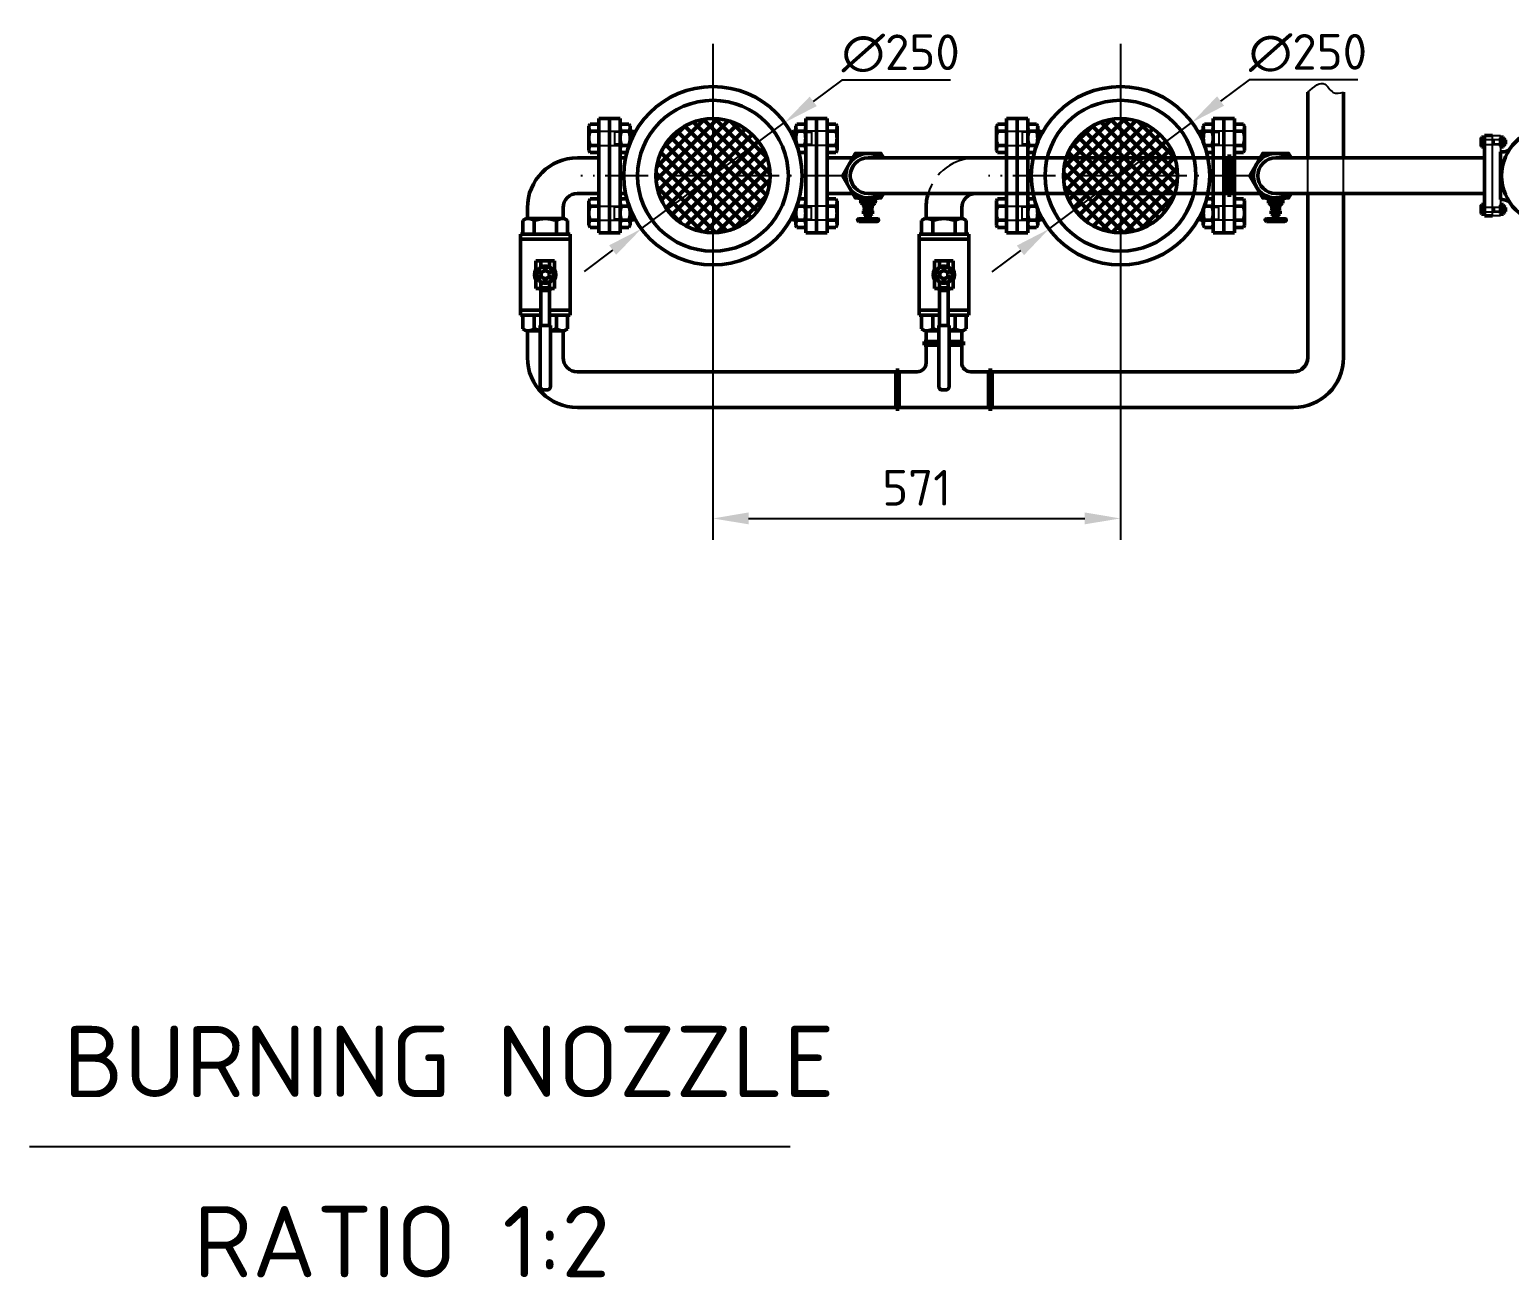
# Paper-space layout 'Layout1' of a CAD drawing. Header units: millimetres. Extents: x 198 to 1020, y 107 to 694.
# Drawn here: x 539.3 to 643, y 244.6 to 332.1 of the extents above; entities that cross this region are included whole.
import ezdxf

# ---------------------------------------------------------------- set-up
doc = ezdxf.new("R2010")
doc.units = ezdxf.units.MM
doc.header["$LTSCALE"] = 0.25
doc.linetypes.add('ACAD_ISO02W100', pattern=[15, 12, -3])
doc.linetypes.add('ACAD_ISO10W100', pattern=[18, 12, -3, 0, -3])
for name, color, linetype, lineweight in [('Center', 200, 'ACAD_ISO10W100', 25), ('Chu cai', 90, 'Continuous', 25), ('Khung dam', 30, 'Continuous', 70), ('KICH THUOC', 1, 'Continuous', 25), ('manh', 130, 'Continuous', 25), ('NET 05', 130, 'Continuous', 50), ('NET DUT', 1, 'ACAD_ISO02W100', 25), ('NET MANH', 5, 'Continuous', 25), ('net đậm', 7, 'Continuous', 50)]:
    doc.layers.add(name, color=color, linetype=linetype, lineweight=lineweight)
doc.styles.add('ISO', font='isocpeur.ttf', dxfattribs={"height": 2.5})
doc.styles.add('style2', font='isocpeur.ttf', dxfattribs={"height": 2.5})
doc.dimstyles.new('DUONG KINH', dxfattribs={"dimtxt": 2.5, "dimasz": 2.5, "dimexe": 1.5, "dimexo": 0, "dimgap": 0.9, "dimtad": 1, "dimtoh": 1, "dimdec": 0, "dimlfac": 20, "dimzin": 0, "dimdsep": 46, "dimtxsty": 'ISO', "dimcen": 0.09, "dimadec": 0, "dimazin": 0, "dimtfac": 1, "dimtdec": 0, "dimtmove": 0, "dimatfit": 2, "dimfxl": 1, "dimtolj": 1, "dimtzin": 0, "dimarcsym": 0})
doc.dimstyles.new('ISO-25 1 20', dxfattribs={"dimtxt": 2.5, "dimasz": 2.5, "dimexe": 1.25, "dimexo": 0.625, "dimtad": 1, "dimtoh": 1, "dimlfac": 20, "dimtxsty": 'style2', "dimcen": 2.5, "dimadec": 0, "dimazin": 0, "dimtfac": 1, "dimtmove": 0, "dimatfit": 3, "dimfxl": 1, "dimlwd": -1, "dimarcsym": 0})

# ---------------------------------------------------------------- blocks, each defined once
blk = doc.blocks.new('*D451')
at = {"layer": 'KICH THUOC', "color": 0, "lineweight": -2, "transparency": 16777216}
for p, q in [((587.22, 328.11), (587.22, 296.33)), ((615.78, 328.11), (615.78, 296.33)), ((589.72, 297.83), (613.28, 297.83))]:
    blk.add_line(p, q, dxfattribs=at)
at = {"layer": 'KICH THUOC', "color": 0, "transparency": 16777216}
for points in [[(589.72, 298.25), (589.72, 297.42), (587.22, 297.83)], [(613.28, 298.25), (613.28, 297.42), (615.78, 297.83)]]:
    blk.add_solid(points, dxfattribs=at)
at = {"layer": 'KICH THUOC', "color": 0, "transparency": 16777216, "insert": (601.5, 299.98), "char_height": 2.5, "attachment_point": 5, "style": 'ISO'}
blk.add_mtext('\\A1;571', dxfattribs=at)
blk = doc.blocks.new('*D489')
at = {"layer": 'Chu cai', "color": 0}
for p, q in [((624.8, 328.58), (622.79, 327.09)), ((632.42, 328.58), (624.8, 328.58)), ((610.77, 318.12), (620.79, 325.59)), ((608.77, 316.62), (606.77, 315.13))]:
    blk.add_line(p, q, dxfattribs=at)
for points in [[(622.55, 327.42), (623.04, 326.76), (620.79, 325.59)], [(608.52, 316.96), (609.02, 316.29), (610.77, 318.12)]]:
    blk.add_solid(points, dxfattribs=at)
at = {"layer": 'Chu cai', "color": 0, "insert": (628.92, 330.46), "char_height": 2.5, "attachment_point": 5, "style": 'style2'}
blk.add_mtext('∅250', dxfattribs=at)
blk = doc.blocks.new('*D490')
at = {"layer": 'Chu cai', "color": 0}
for p, q in [((596.26, 328.56), (594.25, 327.07)), ((603.88, 328.56), (596.26, 328.56)), ((582.2, 318.13), (592.24, 325.58)), ((580.19, 316.64), (578.19, 315.15))]:
    blk.add_line(p, q, dxfattribs=at)
for points in [[(594, 327.4), (594.5, 326.74), (592.24, 325.58)], [(579.95, 316.98), (580.44, 316.31), (582.2, 318.13)]]:
    blk.add_solid(points, dxfattribs=at)
at = {"layer": 'Chu cai', "color": 0, "insert": (600.38, 330.43), "char_height": 2.5, "attachment_point": 5, "style": 'style2'}
blk.add_mtext('∅250', dxfattribs=at)

psp = doc.layouts.get("Layout1")

# ---------------------------------------------------------------- hatches: boundary and pattern name
at = {"layer": 'NET 05'}
h = psp.add_hatch(dxfattribs=at)
h.set_pattern_fill('ANSI37', color=256, scale=5)
h.set_pattern_definition([(45, (-2848.18823, -207.2072), (-0.44194174, 0.44194174), []), (135, (-2848.18823, -207.2072), (-0.44194174, -0.44194174), [])])
h.paths.add_polyline_path([(583.22219, 321.85683, 1), (591.22219, 321.85683, 1)])
h = psp.add_hatch(dxfattribs=at)
h.set_pattern_fill('ANSI37', color=256, scale=5)
h.set_pattern_definition([(45, (-2819.6283, -207.2072), (-0.44194174, 0.44194174), []), (135, (-2819.6283, -207.2072), (-0.44194174, -0.44194174), [])])
h.paths.add_polyline_path([(611.78215, 321.85683, 1), (619.78215, 321.85683, 1)])

# ---------------------------------------------------------------- linework, layer by layer
for p, q in [((641.85189, 319.04433), (641.84999, 324.66933)), ((641.84999, 324.66933), (642.41249, 324.66933)), ((642.41249, 324.66933), (642.41249, 323.52951)), ((642.41249, 320.18415), (642.41249, 319.04433)), ((642.41439, 319.04433), (641.85189, 319.04433))]:
    psp.add_line(p, q)
at = {"layer": 'Center'}
for p, q in [((587.22219, 331.10683), (587.22219, 312.60683)), ((615.78215, 331.10683), (615.78215, 312.60683)), ((596.47219, 321.85683), (577.97219, 321.85683)), ((625.03215, 321.85683), (606.53215, 321.85683))]:
    psp.add_line(p, q, dxfattribs=at)
at = {"layer": 'Chu cai'}
psp.add_line((539.33711, 253.81261), (592.63924, 253.81261), dxfattribs=at)
at = {"layer": 'manh'}
for p, q in [((581.72219, 324.90683), (581.42219, 324.90683)), ((592.72219, 324.90683), (593.02219, 324.90683)), ((610.28215, 324.90683), (609.98215, 324.90683)), ((621.28215, 324.90683), (621.58215, 324.90683)), ((642.75189, 324.36277), (642.65064, 324.36277)), ((642.75189, 324.07589), (642.65064, 324.07589)), ((642.75189, 319.63777), (642.65064, 319.63777)), ((581.72219, 318.80683), (581.42219, 318.80683)), ((592.72219, 318.80683), (593.02219, 318.80683)), ((610.28215, 318.80683), (609.98215, 318.80683)), ((621.28215, 318.80683), (621.58215, 318.80683)), ((642.75189, 319.35089), (642.65064, 319.35089))]:
    psp.add_line(p, q, dxfattribs=at)
at = {"layer": 'NET 05'}
for p, q in [((628.9062, 327.72385), (628.9062, 323.10683)), ((631.4062, 327.72385), (631.4062, 323.10683)), ((579.22314, 317.85683), (579.22314, 325.85683)), ((579.22314, 325.85683), (580.72219, 325.85683)), ((579.97267, 325.85683), (579.97267, 317.85683)), ((580.72219, 317.85683), (580.72219, 325.85683)), ((593.72219, 317.85683), (593.72219, 325.85683)), ((595.22124, 325.85683), (593.72219, 325.85683)), ((594.47171, 325.85683), (594.47171, 317.85683)), ((595.22124, 317.85683), (595.22124, 325.85683)), ((607.7831, 317.85683), (607.7831, 325.85683)), ((607.7831, 325.85683), (609.28215, 325.85683)), ((608.53263, 325.85683), (608.53263, 317.85683)), ((609.28215, 317.85683), (609.28215, 325.85683)), ((622.28215, 317.85683), (622.28215, 325.85683)), ((623.7812, 325.85683), (622.28215, 325.85683)), ((623.03167, 325.85683), (623.03167, 317.85683)), ((623.7812, 317.85683), (623.7812, 325.85683)), ((578.60893, 325.48183), (578.52314, 325.33324)), ((578.52314, 325.33324), (578.52314, 323.63041)), ((579.22314, 325.48183), (578.60893, 325.48183)), ((578.60893, 324.98183), (579.22314, 324.98183)), ((579.22314, 323.48183), (579.22314, 325.48183)), ((580.80798, 325.48183), (580.72219, 325.33324)), ((580.72219, 325.33324), (580.72219, 323.63041)), ((581.3364, 325.48183), (580.80798, 325.48183)), ((580.80798, 324.98183), (581.3364, 324.98183)), ((580.80798, 324.98183), (581.3364, 324.98183)), ((581.3364, 325.48183), (581.42219, 325.33324)), ((581.42219, 325.33324), (581.42219, 324.18545)), ((581.42219, 325.33324), (581.42219, 325.23183)), ((581.42219, 324.98183), (581.57219, 324.98183)), ((581.42219, 324.98183), (581.42219, 324.18545)), ((581.57219, 324.98183), (581.57219, 324.52891)), ((581.57219, 324.98183), (581.72219, 324.90683)), ((581.72219, 324.90683), (581.72219, 324.82541)), ((592.87219, 324.98183), (592.72219, 324.90683)), ((592.72219, 324.90683), (592.72219, 324.82541)), ((593.02219, 324.98183), (592.87219, 324.98183)), ((592.87219, 324.98183), (592.87219, 324.52891)), ((593.10798, 325.48183), (593.02219, 325.33324)), ((593.02219, 325.33324), (593.02219, 324.18545)), ((593.02219, 325.33324), (593.02219, 325.23183)), ((593.02219, 324.98183), (593.02219, 324.18545)), ((593.10798, 325.48183), (593.6364, 325.48183)), ((593.6364, 324.98183), (593.10798, 324.98183)), ((593.6364, 324.98183), (593.10798, 324.98183)), ((593.6364, 325.48183), (593.72219, 325.33324)), ((593.72219, 325.33324), (593.72219, 323.63041)), ((595.22124, 323.48183), (595.22124, 325.48183)), ((595.22124, 325.48183), (595.83545, 325.48183)), ((595.83545, 324.98183), (595.22124, 324.98183)), ((595.83545, 325.48183), (595.92124, 325.33324)), ((595.92124, 325.33324), (595.92124, 323.63041)), ((607.16889, 325.48183), (607.0831, 325.33324)), ((607.0831, 325.33324), (607.0831, 323.63041)), ((607.7831, 325.48183), (607.16889, 325.48183)), ((607.16889, 324.98183), (607.7831, 324.98183)), ((607.7831, 323.48183), (607.7831, 325.48183)), ((609.36794, 325.48183), (609.28215, 325.33324)), ((609.28215, 325.33324), (609.28215, 323.63041)), ((609.89636, 325.48183), (609.36794, 325.48183)), ((609.36794, 324.98183), (609.89636, 324.98183)), ((609.36794, 324.98183), (609.89636, 324.98183)), ((609.89636, 325.48183), (609.98215, 325.33324)), ((609.98215, 325.33324), (609.98215, 324.18545)), ((609.98215, 325.33324), (609.98215, 325.23183)), ((609.98215, 324.98183), (610.13215, 324.98183)), ((609.98215, 324.98183), (609.98215, 324.18545)), ((610.13215, 324.98183), (610.13215, 324.52891)), ((610.13215, 324.98183), (610.28215, 324.90683)), ((610.28215, 324.90683), (610.28215, 324.82541)), ((621.43215, 324.98183), (621.28215, 324.90683)), ((621.28215, 324.90683), (621.28215, 324.82541)), ((621.58215, 324.98183), (621.43215, 324.98183)), ((621.43215, 324.98183), (621.43215, 324.52891)), ((621.66794, 325.48183), (621.58215, 325.33324)), ((621.58215, 325.33324), (621.58215, 324.18545)), ((621.58215, 325.33324), (621.58215, 325.23183)), ((621.58215, 324.98183), (621.58215, 324.18545)), ((621.66794, 325.48183), (622.19636, 325.48183)), ((622.19636, 324.98183), (621.66794, 324.98183)), ((622.19636, 324.98183), (621.66794, 324.98183)), ((622.19636, 325.48183), (622.28215, 325.33324)), ((622.28215, 325.33324), (622.28215, 323.63041)), ((623.7812, 323.48183), (623.7812, 325.48183)), ((623.7812, 325.48183), (624.39541, 325.48183)), ((624.39541, 324.98183), (623.7812, 324.98183)), ((624.39541, 325.48183), (624.4812, 325.33324)), ((624.4812, 325.33324), (624.4812, 323.63041)), ((641.85189, 324.66933), (641.28939, 324.66933)), ((641.28939, 324.66933), (641.28939, 319.04433)), ((578.60893, 323.48183), (578.52314, 323.63041)), ((578.60893, 323.98183), (579.22314, 323.98183)), ((580.80798, 323.48183), (580.72219, 323.63041)), ((580.80798, 323.98183), (581.3364, 323.98183)), ((580.80798, 323.98183), (581.3364, 323.98183)), ((593.6364, 323.98183), (593.10798, 323.98183)), ((593.6364, 323.98183), (593.10798, 323.98183)), ((593.6364, 323.48183), (593.72219, 323.63041)), ((595.83545, 323.98183), (595.22124, 323.98183)), ((595.83545, 323.48183), (595.92124, 323.63041)), ((607.16889, 323.48183), (607.0831, 323.63041)), ((607.16889, 323.98183), (607.7831, 323.98183)), ((609.36794, 323.48183), (609.28215, 323.63041)), ((609.36794, 323.98183), (609.89636, 323.98183)), ((609.36794, 323.98183), (609.89636, 323.98183)), ((622.19636, 323.98183), (621.66794, 323.98183)), ((622.19636, 323.98183), (621.66794, 323.98183)), ((622.19636, 323.48183), (622.28215, 323.63041)), ((624.39541, 323.98183), (623.7812, 323.98183)), ((624.39541, 323.48183), (624.4812, 323.63041)), ((641.08399, 324.55683), (641.05503, 324.50668)), ((641.05503, 323.93198), (641.05503, 324.50668)), ((641.08399, 323.88183), (641.05503, 323.93198)), ((641.08399, 324.55683), (641.29128, 324.55683)), ((641.08399, 324.38808), (641.29128, 324.38808)), ((641.08399, 324.05058), (641.29128, 324.05058)), ((641.29128, 323.88183), (641.08399, 323.88183)), ((641.29128, 324.55683), (641.29128, 323.88183)), ((642.44334, 324.55683), (642.41439, 324.50668)), ((642.41439, 323.93198), (642.41439, 324.50668)), ((642.44334, 323.88183), (642.41439, 323.93198)), ((642.44334, 324.55683), (642.62168, 324.55683)), ((642.44334, 324.38808), (642.62168, 324.38808)), ((642.44334, 324.38808), (642.62168, 324.38808)), ((642.44334, 324.05058), (642.62168, 324.05058)), ((642.44334, 324.05058), (642.62168, 324.05058)), ((642.62168, 323.88183), (642.44334, 323.88183)), ((642.62168, 324.55683), (642.65064, 324.50668)), ((642.62168, 323.88183), (642.65064, 323.93198)), ((642.65064, 323.93198), (642.65064, 324.50668)), ((642.65064, 324.05058), (642.65064, 324.50668)), ((642.65064, 324.38808), (642.70126, 324.38808)), ((642.65064, 324.05058), (642.70126, 324.05058)), ((642.65064, 323.93198), (642.65064, 323.9662)), ((642.70126, 324.05058), (642.70126, 324.38808)), ((642.75189, 324.36277), (642.70126, 324.38808)), ((642.70126, 324.05058), (642.75189, 324.07589)), ((642.75189, 324.07589), (642.75189, 324.36277)), ((579.22314, 323.10683), (577.72219, 323.10683)), ((578.60893, 323.48183), (579.22314, 323.48183)), ((581.09847, 323.10683), (580.72219, 323.10683)), ((580.80798, 323.48183), (581.18714, 323.48183)), ((593.6364, 323.48183), (593.25724, 323.48183)), ((595.83545, 323.48183), (595.22124, 323.48183)), ((595.22124, 323.10683), (597.01659, 323.10683)), ((623.2812, 323.10683), (598.09624, 323.10683)), ((607.16889, 323.48183), (607.7831, 323.48183)), ((609.65843, 323.10683), (609.28215, 323.10683)), ((609.36794, 323.48183), (609.7471, 323.48183)), ((622.19636, 323.48183), (621.8172, 323.48183)), ((623.2812, 323.23183), (623.2812, 320.48183)), ((623.2812, 323.23183), (623.5312, 323.23183)), ((623.5312, 323.23183), (623.5312, 320.48183)), ((623.5312, 323.10683), (625.57655, 323.10683)), ((624.39541, 323.48183), (623.7812, 323.48183)), ((626.6562, 323.10683), (641.14564, 323.10683)), ((642.41249, 323.52951), (642.55648, 323.52951)), ((642.41249, 320.18415), (642.41249, 323.52951)), ((577.72219, 320.60683), (579.22314, 320.60683)), ((580.72219, 320.60683), (581.09847, 320.60683)), ((595.22124, 320.60683), (597.01659, 320.60683)), ((623.2812, 320.60683), (598.09624, 320.60683)), ((609.28215, 320.60683), (609.65843, 320.60683)), ((623.5312, 320.48183), (623.2812, 320.48183)), ((623.5312, 320.60683), (625.57655, 320.60683)), ((626.6562, 320.60683), (641.14564, 320.60683)), ((628.9062, 320.60683), (628.9062, 309.10768)), ((631.4062, 320.60683), (631.4062, 309.10768)), ((574.22219, 318.84975), (574.22219, 319.60683)), ((576.72219, 318.84975), (576.72219, 319.60683)), ((578.60893, 320.23183), (578.52314, 320.08324)), ((578.52314, 318.38041), (578.52314, 320.08324)), ((578.60893, 320.23183), (579.22314, 320.23183)), ((578.60893, 319.73183), (579.22314, 319.73183)), ((579.22314, 320.23183), (579.22314, 318.23183)), ((580.80798, 320.23183), (580.72219, 320.08324)), ((580.72219, 318.38041), (580.72219, 320.08324)), ((580.80798, 320.23183), (581.18714, 320.23183)), ((580.80798, 319.73183), (581.3364, 319.73183)), ((580.80798, 319.73183), (581.3364, 319.73183)), ((581.42219, 318.38041), (581.42219, 319.5282)), ((581.42219, 318.73183), (581.42219, 319.5282)), ((593.02219, 318.38041), (593.02219, 319.5282)), ((593.02219, 318.73183), (593.02219, 319.5282)), ((593.6364, 319.73183), (593.10798, 319.73183)), ((593.6364, 319.73183), (593.10798, 319.73183)), ((593.6364, 320.23183), (593.25724, 320.23183)), ((593.6364, 320.23183), (593.72219, 320.08324)), ((593.72219, 318.38041), (593.72219, 320.08324)), ((595.22124, 320.23183), (595.22124, 318.23183)), ((595.83545, 320.23183), (595.22124, 320.23183)), ((595.83545, 319.73183), (595.22124, 319.73183)), ((595.83545, 320.23183), (595.92124, 320.08324)), ((595.92124, 318.38041), (595.92124, 320.08324)), ((597.49624, 320.17688), (597.49624, 320.29683)), ((598.69624, 320.25299), (597.49624, 320.25299)), ((597.59624, 320.13183), (597.59624, 320.13183)), ((598.59624, 320.13183), (597.59624, 320.13183)), ((597.59624, 320.03183), (597.59624, 320.13183)), ((597.59624, 320.03183), (597.59624, 319.92517)), ((598.59624, 319.92517), (597.59624, 319.92517)), ((597.59624, 319.92517), (597.84624, 319.92517)), ((597.78124, 319.17826), (597.78124, 319.40326)), ((597.84624, 319.73183), (597.81791, 319.73183)), ((597.81791, 319.59877), (597.81791, 319.73183)), ((598.37456, 319.59877), (597.81791, 319.59877)), ((597.81791, 319.59877), (598.37456, 319.59877)), ((598.37456, 319.49666), (597.81791, 319.49666)), ((597.81791, 319.49666), (598.37456, 319.49666)), ((597.84298, 319.54771), (598.3495, 319.54771)), ((598.3495, 319.54771), (597.84298, 319.54771)), ((597.84298, 319.4456), (598.3495, 319.4456)), ((598.3495, 319.4456), (597.84298, 319.4456)), ((597.84624, 319.95017), (597.84624, 320.10683)), ((598.09624, 319.92517), (597.84624, 319.92517)), ((598.37124, 319.73183), (597.84624, 319.73183)), ((598.09624, 319.73183), (598.37456, 319.73183)), ((598.09624, 319.40326), (598.09624, 319.17826)), ((598.34624, 319.95017), (598.34624, 320.10683)), ((598.37124, 319.73183), (598.34624, 319.73183)), ((598.3495, 319.54771), (598.34956, 319.54771)), ((598.3495, 319.4456), (598.34956, 319.4456)), ((598.37456, 319.73183), (598.37456, 319.59877)), ((598.41124, 319.17826), (598.41124, 319.40326)), ((598.59624, 320.03183), (598.59624, 320.13183)), ((598.59624, 320.03183), (598.59624, 320.13183)), ((598.59624, 320.13183), (598.59624, 320.13183)), ((598.59624, 320.03183), (598.59624, 319.92517)), ((598.59624, 319.92517), (598.59624, 319.95017)), ((598.69624, 320.17688), (598.69624, 320.29683)), ((602.1581, 318.84975), (602.1581, 319.60683)), ((604.6581, 318.84975), (604.6581, 319.60683)), ((607.16889, 320.23183), (607.0831, 320.08324)), ((607.0831, 318.38041), (607.0831, 320.08324)), ((607.16889, 320.23183), (607.7831, 320.23183)), ((607.16889, 319.73183), (607.7831, 319.73183)), ((607.7831, 320.23183), (607.7831, 318.23183)), ((609.36794, 320.23183), (609.28215, 320.08324)), ((609.28215, 318.38041), (609.28215, 320.08324)), ((609.36794, 320.23183), (609.7471, 320.23183)), ((609.36794, 319.73183), (609.89636, 319.73183)), ((609.36794, 319.73183), (609.89636, 319.73183)), ((609.98215, 318.38041), (609.98215, 319.5282)), ((609.98215, 318.73183), (609.98215, 319.5282)), ((621.58215, 318.38041), (621.58215, 319.5282)), ((621.58215, 318.73183), (621.58215, 319.5282)), ((622.19636, 319.73183), (621.66794, 319.73183)), ((622.19636, 319.73183), (621.66794, 319.73183)), ((622.19636, 320.23183), (621.8172, 320.23183)), ((622.19636, 320.23183), (622.28215, 320.08324)), ((622.28215, 318.38041), (622.28215, 320.08324)), ((623.7812, 320.23183), (623.7812, 318.23183)), ((624.39541, 320.23183), (623.7812, 320.23183)), ((624.39541, 319.73183), (623.7812, 319.73183)), ((624.39541, 320.23183), (624.4812, 320.08324)), ((624.4812, 318.38041), (624.4812, 320.08324)), ((626.0562, 320.17688), (626.0562, 320.29683)), ((627.2562, 320.25299), (626.0562, 320.25299)), ((626.1562, 320.13183), (626.1562, 320.13183)), ((627.1562, 320.13183), (626.1562, 320.13183)), ((626.1562, 320.03183), (626.1562, 320.13183)), ((626.1562, 320.03183), (626.1562, 319.92517)), ((627.1562, 319.92517), (626.1562, 319.92517)), ((626.1562, 319.92517), (626.4062, 319.92517)), ((626.3412, 319.17826), (626.3412, 319.40326)), ((626.4062, 319.73183), (626.37787, 319.73183)), ((626.37787, 319.59877), (626.37787, 319.73183)), ((626.93452, 319.59877), (626.37787, 319.59877)), ((626.37787, 319.59877), (626.93452, 319.59877)), ((626.93452, 319.49666), (626.37787, 319.49666)), ((626.37787, 319.49666), (626.93452, 319.49666)), ((626.40294, 319.54771), (626.90946, 319.54771)), ((626.90946, 319.54771), (626.40294, 319.54771)), ((626.40294, 319.4456), (626.90946, 319.4456)), ((626.90946, 319.4456), (626.40294, 319.4456)), ((626.4062, 319.95017), (626.4062, 320.10683)), ((626.6562, 319.92517), (626.4062, 319.92517)), ((626.9312, 319.73183), (626.4062, 319.73183)), ((626.6562, 319.73183), (626.93452, 319.73183)), ((626.6562, 319.40326), (626.6562, 319.17826)), ((626.9062, 319.95017), (626.9062, 320.10683)), ((626.9312, 319.73183), (626.9062, 319.73183)), ((626.90946, 319.54771), (626.90952, 319.54771)), ((626.90946, 319.4456), (626.90952, 319.4456)), ((626.93452, 319.73183), (626.93452, 319.59877)), ((626.9712, 319.17826), (626.9712, 319.40326)), ((627.1562, 320.03183), (627.1562, 320.13183)), ((627.1562, 320.03183), (627.1562, 320.13183)), ((627.1562, 320.13183), (627.1562, 320.13183)), ((627.1562, 320.03183), (627.1562, 319.92517)), ((627.1562, 319.92517), (627.1562, 319.95017)), ((627.2562, 320.17688), (627.2562, 320.29683)), ((641.08399, 319.83183), (641.05503, 319.78168)), ((641.05503, 319.78168), (641.05503, 319.20698)), ((641.29128, 319.83183), (641.08399, 319.83183)), ((641.08399, 319.66308), (641.29128, 319.66308)), ((641.29128, 319.15683), (641.29128, 319.83183)), ((642.41249, 320.18415), (642.55648, 320.18415)), ((642.44334, 319.83183), (642.41439, 319.78168)), ((642.41439, 319.78168), (642.41439, 319.20698)), ((642.62168, 319.83183), (642.44334, 319.83183)), ((642.44334, 319.66308), (642.62168, 319.66308)), ((642.44334, 319.66308), (642.62168, 319.66308)), ((642.62168, 319.83183), (642.65064, 319.78168)), ((642.65064, 319.78168), (642.65064, 319.20698)), ((642.65064, 319.78168), (642.65064, 319.74745)), ((642.65064, 319.66308), (642.70126, 319.66308)), ((642.65064, 319.66308), (642.65064, 319.20698)), ((642.70126, 319.66308), (642.70126, 319.32558)), ((642.70126, 319.66308), (642.75189, 319.63777)), ((642.75189, 319.63777), (642.75189, 319.35089)), ((573.91219, 318.71593), (574.14398, 318.84975)), ((573.91219, 317.75775), (573.91219, 318.71593)), ((576.8004, 318.84975), (574.14398, 318.84975)), ((576.67219, 318.84975), (574.27219, 318.84975)), ((574.69219, 318.71593), (574.69219, 317.75775)), ((576.25219, 318.71593), (576.25219, 317.75775)), ((577.03219, 318.71593), (576.8004, 318.84975)), ((577.03219, 317.75775), (577.03219, 318.71593)), ((578.60893, 318.23183), (578.52314, 318.38041)), ((578.60893, 318.73183), (579.22314, 318.73183)), ((580.80798, 318.23183), (580.72219, 318.38041)), ((580.80798, 318.73183), (581.3364, 318.73183)), ((580.80798, 318.73183), (581.3364, 318.73183)), ((581.3364, 318.23183), (581.42219, 318.38041)), ((581.42219, 318.73183), (581.57219, 318.73183)), ((581.42219, 318.38041), (581.42219, 318.48183)), ((581.57219, 318.73183), (581.57219, 319.18475)), ((581.57219, 318.73183), (581.72219, 318.80683)), ((581.72219, 318.80683), (581.72219, 318.88824)), ((592.72219, 318.80683), (592.72219, 318.88824)), ((592.87219, 318.73183), (592.72219, 318.80683)), ((592.87219, 318.73183), (592.87219, 319.18475)), ((593.02219, 318.73183), (592.87219, 318.73183)), ((593.02219, 318.38041), (593.02219, 318.48183)), ((593.10798, 318.23183), (593.02219, 318.38041)), ((593.6364, 318.73183), (593.10798, 318.73183)), ((593.6364, 318.73183), (593.10798, 318.73183)), ((593.6364, 318.23183), (593.72219, 318.38041)), ((595.83545, 318.73183), (595.22124, 318.73183)), ((595.83545, 318.23183), (595.92124, 318.38041)), ((597.94624, 318.83183), (597.44624, 318.83183)), ((597.44624, 318.65683), (598.74624, 318.65683)), ((597.94624, 319.03183), (597.94624, 319.15581)), ((597.94624, 319.03183), (597.94624, 319.15581)), ((597.94624, 319.03183), (597.94624, 318.83183)), ((598.24624, 318.83183), (597.94624, 318.83183)), ((598.09624, 319.17826), (598.09624, 318.83183)), ((598.24624, 319.03183), (598.24624, 319.15581)), ((598.24624, 319.03183), (598.24624, 318.83183)), ((598.24624, 318.83183), (598.74624, 318.83183)), ((601.8481, 318.71593), (602.0799, 318.84975)), ((601.8481, 317.75775), (601.8481, 318.71593)), ((604.73631, 318.84975), (602.0799, 318.84975)), ((604.6081, 318.84975), (602.2081, 318.84975)), ((602.6281, 318.71593), (602.6281, 317.75775)), ((604.1881, 318.71593), (604.1881, 317.75775)), ((604.9681, 318.71593), (604.73631, 318.84975)), ((604.9681, 317.75775), (604.9681, 318.71593)), ((607.16889, 318.23183), (607.0831, 318.38041)), ((607.16889, 318.73183), (607.7831, 318.73183)), ((609.36794, 318.23183), (609.28215, 318.38041)), ((609.36794, 318.73183), (609.89636, 318.73183)), ((609.36794, 318.73183), (609.89636, 318.73183)), ((609.89636, 318.23183), (609.98215, 318.38041)), ((609.98215, 318.73183), (610.13215, 318.73183)), ((609.98215, 318.38041), (609.98215, 318.48183)), ((610.13215, 318.73183), (610.13215, 319.18475)), ((610.13215, 318.73183), (610.28215, 318.80683)), ((610.28215, 318.80683), (610.28215, 318.88824)), ((621.28215, 318.80683), (621.28215, 318.88824)), ((621.43215, 318.73183), (621.28215, 318.80683)), ((621.43215, 318.73183), (621.43215, 319.18475)), ((621.58215, 318.73183), (621.43215, 318.73183)), ((621.58215, 318.38041), (621.58215, 318.48183)), ((621.66794, 318.23183), (621.58215, 318.38041)), ((622.19636, 318.73183), (621.66794, 318.73183)), ((622.19636, 318.73183), (621.66794, 318.73183)), ((622.19636, 318.23183), (622.28215, 318.38041)), ((624.39541, 318.73183), (623.7812, 318.73183)), ((624.39541, 318.23183), (624.4812, 318.38041)), ((626.5062, 318.83183), (626.0062, 318.83183)), ((626.0062, 318.65683), (627.3062, 318.65683)), ((626.5062, 319.03183), (626.5062, 319.15581)), ((626.5062, 319.03183), (626.5062, 319.15581)), ((626.5062, 319.03183), (626.5062, 318.83183)), ((626.8062, 318.83183), (626.5062, 318.83183)), ((626.6562, 319.17826), (626.6562, 318.83183)), ((626.8062, 319.03183), (626.8062, 319.15581)), ((626.8062, 319.03183), (626.8062, 318.83183)), ((626.8062, 318.83183), (627.3062, 318.83183)), ((641.08399, 319.15683), (641.05503, 319.20698)), ((641.08399, 319.32558), (641.29128, 319.32558)), ((641.08399, 319.15683), (641.29128, 319.15683)), ((641.28939, 319.04433), (641.85189, 319.04433)), ((642.44334, 319.15683), (642.41439, 319.20698)), ((642.44334, 319.32558), (642.62168, 319.32558)), ((642.44334, 319.32558), (642.62168, 319.32558)), ((642.44334, 319.15683), (642.62168, 319.15683)), ((642.62168, 319.15683), (642.65064, 319.20698)), ((642.65064, 319.32558), (642.70126, 319.32558)), ((642.75189, 319.35089), (642.70126, 319.32558)), ((573.73219, 317.75775), (573.73219, 312.08175)), ((573.73219, 317.75775), (577.21219, 317.75775)), ((573.73219, 317.39775), (577.21219, 317.39775)), ((573.91219, 317.75775), (577.03219, 317.75775)), ((577.21219, 317.75775), (577.21219, 312.08175)), ((579.22314, 318.23183), (578.60893, 318.23183)), ((579.22314, 317.85683), (580.72219, 317.85683)), ((581.3364, 318.23183), (580.80798, 318.23183)), ((593.10798, 318.23183), (593.6364, 318.23183)), ((595.22124, 317.85683), (593.72219, 317.85683)), ((595.22124, 318.23183), (595.83545, 318.23183)), ((601.6681, 317.75775), (601.6681, 312.08175)), ((601.6681, 317.75775), (605.1481, 317.75775)), ((601.6681, 317.39775), (605.1481, 317.39775)), ((601.8481, 317.75775), (604.9681, 317.75775)), ((605.1481, 317.75775), (605.1481, 312.08175)), ((607.7831, 318.23183), (607.16889, 318.23183)), ((607.7831, 317.85683), (609.28215, 317.85683)), ((609.89636, 318.23183), (609.36794, 318.23183)), ((621.66794, 318.23183), (622.19636, 318.23183)), ((623.7812, 317.85683), (622.28215, 317.85683)), ((623.7812, 318.23183), (624.39541, 318.23183)), ((573.73219, 312.44175), (575.17219, 312.44175)), ((575.77219, 312.44175), (577.21219, 312.44175)), ((601.6681, 312.44175), (603.1081, 312.44175)), ((603.7081, 312.44175), (605.1481, 312.44175)), ((573.73219, 312.08175), (575.17219, 312.08175)), ((573.91219, 312.08175), (575.17219, 312.08175)), ((573.91219, 312.08175), (573.91219, 311.12358)), ((573.91219, 311.12358), (574.14398, 310.98975)), ((574.69219, 311.12358), (574.69219, 312.08175)), ((575.77219, 312.08175), (577.03219, 312.08175)), ((575.77219, 312.08175), (577.21219, 312.08175)), ((576.25219, 311.12358), (576.25219, 312.08175)), ((577.03219, 311.12358), (576.8004, 310.98975)), ((577.03219, 312.08175), (577.03219, 311.12358)), ((601.6681, 312.08175), (603.1081, 312.08175)), ((601.8481, 312.08175), (603.1081, 312.08175)), ((601.8481, 312.08175), (601.8481, 311.12358)), ((601.8481, 311.12358), (602.0799, 310.98975)), ((602.6281, 311.12358), (602.6281, 312.08175)), ((603.7081, 312.08175), (604.9681, 312.08175)), ((603.7081, 312.08175), (605.1481, 312.08175)), ((604.1881, 311.12358), (604.1881, 312.08175)), ((604.9681, 311.12358), (604.73631, 310.98975)), ((604.9681, 312.08175), (604.9681, 311.12358)), ((575.11219, 310.98975), (574.14398, 310.98975)), ((574.22219, 309.10768), (574.22219, 310.98975)), ((575.11219, 310.98975), (574.57219, 310.98975)), ((576.37219, 310.98975), (575.83219, 310.98975)), ((576.8004, 310.98975), (575.83219, 310.98975)), ((576.72219, 309.10768), (576.72219, 310.98975)), ((603.0481, 310.23268), (602.0331, 310.23268)), ((602.0331, 309.98268), (602.0331, 310.23268)), ((603.0481, 310.98975), (602.0799, 310.98975)), ((602.1581, 310.23268), (602.1581, 310.98975)), ((603.0481, 310.98975), (602.5081, 310.98975)), ((604.3081, 310.98975), (603.7681, 310.98975)), ((604.73631, 310.98975), (603.7681, 310.98975)), ((604.7831, 310.23268), (603.7681, 310.23268)), ((604.6581, 310.23268), (604.6581, 310.98975)), ((604.7831, 310.23268), (604.7831, 309.98268)), ((603.0481, 309.98268), (602.0331, 309.98268)), ((602.1581, 308.73268), (602.1581, 309.98268)), ((604.7831, 309.98268), (603.7681, 309.98268)), ((604.6581, 308.73268), (604.6581, 309.98268)), ((600.0331, 308.10768), (577.72219, 308.10768)), ((600.0331, 305.48268), (600.0331, 308.23268)), ((600.0331, 308.23268), (600.2831, 308.23268)), ((600.2831, 305.48268), (600.2831, 308.23268)), ((600.2831, 308.10768), (601.5331, 308.10768)), ((605.2831, 308.10768), (606.5331, 308.10768)), ((606.5331, 308.23268), (606.5331, 305.48268)), ((606.7831, 308.23268), (606.5331, 308.23268)), ((606.7831, 308.23268), (606.7831, 305.48268)), ((627.9062, 308.10768), (606.7831, 308.10768)), ((577.72219, 305.60768), (600.0331, 305.60768)), ((600.0331, 305.48268), (600.2831, 305.48268)), ((600.2831, 305.60768), (606.5331, 305.60768)), ((606.5331, 305.48268), (606.7831, 305.48268)), ((606.7831, 305.60768), (627.9062, 305.60768))]:
    psp.add_line(p, q, dxfattribs=at)
for points in [[(599.17588, 323.10683), (598.9969, 323.41683), (597.19557, 323.41683), (596.29491, 321.85683), (597.19557, 320.29683), (598.9969, 320.29683), (599.17588, 320.60683)], [(627.73584, 323.10683), (627.55686, 323.41683), (625.75553, 323.41683), (624.85487, 321.85683), (625.75553, 320.29683), (627.55686, 320.29683), (627.73584, 320.60683)]]:
    psp.add_lwpolyline(points, dxfattribs=at)
for centre, radius in [((587.22219, 321.85683), 6.25), ((615.78215, 321.85683), 6.25), ((587.22219, 321.85683), 5.28527), ((615.78215, 321.85683), 5.28527), ((587.22219, 321.85683), 4), ((615.78215, 321.85683), 4), ((645.8624, 321.85683), 3.375), ((575.47219, 314.91975), 0.6), ((603.4081, 314.91975), 0.6)]:
    psp.add_circle(centre, radius, dxfattribs=at)
for centre, radius, start, end in [((578.93031, 325.23183), 0.40717, 180, 217.8788795), ((580.02314, 324.48183), 1.5, 160.5287794, 199.4712206), ((581.12936, 325.23183), 0.40717, 180, 217.8788795), ((582.22219, 324.48183), 1.5, 160.5287794, 199.4712206), ((581.01502, 325.23183), 0.40717, 322.1211205, 0), ((579.92219, 324.48183), 1.5, 340.5287794, 19.4712206), ((593.42936, 325.23183), 0.40717, 180, 217.8788795), ((594.52219, 324.48183), 1.5, 160.5287794, 199.4712206), ((593.31502, 325.23183), 0.40717, 322.1211205, 0), ((592.22219, 324.48183), 1.5, 340.5287794, 19.4712206), ((595.51407, 325.23183), 0.40717, 322.1211205, 0), ((594.42124, 324.48183), 1.5, 340.5287794, 19.4712206), ((607.49027, 325.23183), 0.40717, 180, 217.8788795), ((608.5831, 324.48183), 1.5, 160.5287794, 199.4712206), ((609.68932, 325.23183), 0.40717, 180, 217.8788795), ((610.78215, 324.48183), 1.5, 160.5287794, 199.4712206), ((609.57498, 325.23183), 0.40717, 322.1211205, 0), ((608.48215, 324.48183), 1.5, 340.5287794, 19.4712206), ((621.98932, 325.23183), 0.40717, 180, 217.8788795), ((623.08215, 324.48183), 1.5, 160.5287794, 199.4712206), ((621.87498, 325.23183), 0.40717, 322.1211205, 0), ((620.78215, 324.48183), 1.5, 340.5287794, 19.4712206), ((624.07403, 325.23183), 0.40717, 322.1211205, 0), ((622.9812, 324.48183), 1.5, 340.5287794, 19.4712206), ((578.93031, 323.73183), 0.40717, 142.1211205, 180), ((581.12936, 323.73183), 0.40717, 142.1211205, 180), ((581.01502, 323.73183), 0.40717, 36.5972885, 37.8788795), ((593.42936, 323.73183), 0.40717, 142.1211205, 143.4027115), ((593.31502, 323.73183), 0.40717, 0, 37.8788795), ((595.51407, 323.73183), 0.40717, 0, 37.8788795), ((607.49027, 323.73183), 0.40717, 142.1211205, 180), ((609.68932, 323.73183), 0.40717, 142.1211205, 180), ((609.57498, 323.73183), 0.40717, 36.5972885, 37.8788795), ((621.98932, 323.73183), 0.40717, 142.1211205, 143.4027115), ((621.87498, 323.73183), 0.40717, 0, 37.8788795), ((624.07403, 323.73183), 0.40717, 0, 37.8788795), ((641.19245, 324.47245), 0.13742, 180, 217.8788795), ((641.56128, 324.21933), 0.50625, 160.5287794, 199.4712206), ((641.19245, 323.9662), 0.13742, 142.1211205, 180), ((642.55181, 324.47245), 0.13742, 180, 217.8788795), ((642.92064, 324.21933), 0.50625, 160.5287794, 199.4712206), ((642.55181, 323.9662), 0.13742, 142.1211205, 180), ((642.55648, 324.36585), 0.83634, 270, 303.0418155), ((642.51322, 324.47245), 0.13742, 322.1211205, 0), ((642.14439, 324.21933), 0.50625, 340.5287794, 19.4712206), ((642.51322, 323.9662), 0.13742, 0, 37.8788795), ((577.72219, 319.60683), 3.5, 90, 180), ((598.09624, 321.85683), 1.56, 53.2527042, 306.7472958), ((598.09624, 321.85683), 1.25, 90, 270), ((626.6562, 321.85683), 1.56, 53.2527042, 306.7472958), ((626.6562, 321.85683), 1.25, 90, 270), ((577.72219, 319.60683), 1, 90, 180), ((605.6581, 319.60683), 3.5, 163.3984504, 180), ((605.6581, 319.60683), 1, 90, 180), ((578.93031, 319.98183), 0.40717, 180, 217.8788795), ((580.02314, 319.23183), 1.5, 160.5287794, 199.4712206), ((581.12936, 319.98183), 0.40717, 180, 217.8788795), ((582.22219, 319.23183), 1.5, 160.5287794, 199.4712206), ((581.01502, 319.98183), 0.40717, 322.1211205, 323.4027115), ((579.92219, 319.23183), 1.5, 340.5287794, 19.4712206), ((594.52219, 319.23183), 1.5, 160.5287794, 199.4712206), ((593.42936, 319.98183), 0.40717, 216.5972885, 217.8788795), ((593.31502, 319.98183), 0.40717, 322.1211205, 0), ((592.22219, 319.23183), 1.5, 340.5287794, 19.4712206), ((595.51407, 319.98183), 0.40717, 322.1211205, 0), ((594.42124, 319.23183), 1.5, 340.5287794, 19.4712206), ((597.72124, 319.80683), 0.325, 67.380061, 112.619939), ((597.72124, 320.25017), 0.325, 247.380061, 292.619939), ((597.93874, 318.86326), 0.5625, 73.7397953, 106.2602047), ((598.09624, 318.86933), 1.2625, 78.5787756, 101.4212244), ((598.09624, 321.18767), 1.2625, 258.5787756, 281.4212244), ((598.09624, 321.18767), 1.2625, 258.5787756, 281.4212244), ((598.25374, 318.86326), 0.5625, 73.7397953, 106.2602047), ((598.47124, 319.80683), 0.325, 67.380061, 112.619939), ((598.47124, 320.25017), 0.325, 247.380061, 292.619939), ((607.49027, 319.98183), 0.40717, 180, 217.8788795), ((608.5831, 319.23183), 1.5, 160.5287794, 199.4712206), ((609.68932, 319.98183), 0.40717, 180, 217.8788795), ((610.78215, 319.23183), 1.5, 160.5287794, 199.4712206), ((609.57498, 319.98183), 0.40717, 322.1211205, 323.4027115), ((608.48215, 319.23183), 1.5, 340.5287794, 19.4712206), ((623.08215, 319.23183), 1.5, 160.5287794, 199.4712206), ((621.98932, 319.98183), 0.40717, 216.5972885, 217.8788795), ((621.87498, 319.98183), 0.40717, 322.1211205, 0), ((620.78215, 319.23183), 1.5, 340.5287794, 19.4712206), ((624.07403, 319.98183), 0.40717, 322.1211205, 0), ((622.9812, 319.23183), 1.5, 340.5287794, 19.4712206), ((626.2812, 319.80683), 0.325, 67.380061, 112.619939), ((626.2812, 320.25017), 0.325, 247.380061, 292.619939), ((626.4987, 318.86326), 0.5625, 73.7397953, 106.2602047), ((626.6562, 318.86933), 1.2625, 78.5787756, 101.4212244), ((626.6562, 321.18767), 1.2625, 258.5787756, 281.4212244), ((626.6562, 321.18767), 1.2625, 258.5787756, 281.4212244), ((626.8137, 318.86326), 0.5625, 73.7397953, 106.2602047), ((627.0312, 319.80683), 0.325, 67.380061, 112.619939), ((627.0312, 320.25017), 0.325, 247.380061, 292.619939), ((641.19245, 319.74745), 0.13742, 180, 217.8788795), ((641.56128, 319.49433), 0.50625, 160.5287794, 199.4712206), ((642.55181, 319.74745), 0.13742, 180, 217.8788795), ((642.92064, 319.49433), 0.50625, 160.5287794, 199.4712206), ((642.55648, 319.3478), 0.83634, 56.9581845, 90), ((642.51322, 319.74745), 0.13742, 322.1211205, 0), ((642.14439, 319.49433), 0.50625, 340.5287794, 19.4712206), ((574.30219, 318.21457), 0.63519, 52.1211205, 90), ((575.47219, 316.50975), 2.34, 70.5287794, 109.4712206), ((576.64219, 318.21457), 0.63519, 90, 127.8788795), ((578.93031, 318.48183), 0.40717, 142.1211205, 180), ((581.12936, 318.48183), 0.40717, 142.1211205, 180), ((581.01502, 318.48183), 0.40717, 0, 37.8788795), ((593.42936, 318.48183), 0.40717, 142.1211205, 180), ((593.31502, 318.48183), 0.40717, 0, 37.8788795), ((595.51407, 318.48183), 0.40717, 0, 37.8788795), ((597.44624, 318.74433), 0.0875, 90, 270), ((597.93874, 319.71826), 0.5625, 253.7397953, 286.2602047), ((598.25374, 319.71826), 0.5625, 253.7397953, 286.2602047), ((598.74624, 318.74433), 0.08783, 265, 95), ((602.2381, 318.21457), 0.63519, 52.1211205, 90), ((603.4081, 316.50975), 2.34, 70.5287794, 109.4712206), ((604.5781, 318.21457), 0.63519, 90, 127.8788795), ((607.49027, 318.48183), 0.40717, 142.1211205, 180), ((609.68932, 318.48183), 0.40717, 142.1211205, 180), ((609.57498, 318.48183), 0.40717, 0, 37.8788795), ((621.98932, 318.48183), 0.40717, 142.1211205, 180), ((621.87498, 318.48183), 0.40717, 0, 37.8788795), ((624.07403, 318.48183), 0.40717, 0, 37.8788795), ((626.0062, 318.74433), 0.0875, 90, 270), ((626.4987, 319.71826), 0.5625, 253.7397953, 286.2602047), ((626.8137, 319.71826), 0.5625, 253.7397953, 286.2602047), ((627.3062, 318.74433), 0.08783, 265, 95), ((641.19245, 319.2412), 0.13742, 142.1211205, 180), ((642.55181, 319.2412), 0.13742, 142.1211205, 180), ((642.51322, 319.2412), 0.13742, 0, 37.8788795), ((575.47219, 314.91975), 0.75, 151.314598, 208.685402), ((575.47219, 314.91975), 0.75, 331.314598, 28.685402), ((603.4081, 314.91975), 0.75, 151.314598, 208.685402), ((603.4081, 314.91975), 0.75, 331.314598, 28.685402), ((574.30219, 311.62494), 0.63519, 270, 307.8788795), ((575.47219, 313.32975), 2.34, 250.5287794, 261.1501169), ((575.47219, 313.32975), 2.34, 278.8498831, 289.4712206), ((576.64219, 311.62494), 0.63519, 232.1211205, 270), ((602.2381, 311.62494), 0.63519, 270, 307.8788795), ((603.4081, 313.32975), 2.34, 250.5287794, 261.1501169), ((603.4081, 313.32975), 2.34, 278.8498831, 289.4712206), ((604.5781, 311.62494), 0.63519, 232.1211205, 270), ((577.72219, 309.10768), 3.5, 180, 270), ((577.72219, 309.10768), 1, 180, 270), ((627.9062, 309.10768), 1, 270, 0), ((627.9062, 309.10768), 3.5, 270, 0), ((601.5331, 308.73268), 0.625, 270, 0), ((605.2831, 308.73268), 0.625, 180, 270)]:
    psp.add_arc(centre, radius, start, end, dxfattribs=at)
for points, knots in [([(597.59624, 320.13183), (597.57513, 320.14616), (597.54363, 320.16754), (597.50822, 320.17536), (597.49624, 320.17688)], [0, 0, 0, 0, 0.1496184598, 0.2232702742, 0.2232702742, 0.2232702742, 0.2232702742]), ([(597.81791, 319.73183), (597.77798, 319.79002), (597.71684, 319.87404), (597.62747, 319.91472), (597.59624, 319.92517)], [0.036378842, 0.036378842, 0.036378842, 0.036378842, 0.4063533639, 0.5871300197, 0.5871300197, 0.5871300197, 0.5871300197]), ([(598.37456, 319.73183), (598.41449, 319.79002), (598.47563, 319.87404), (598.56501, 319.91472), (598.59624, 319.92517)], [0.036378842, 0.036378842, 0.036378842, 0.036378842, 0.4063533639, 0.5871300197, 0.5871300197, 0.5871300197, 0.5871300197]), ([(598.59624, 320.13183), (598.61735, 320.14616), (598.64884, 320.16754), (598.68425, 320.17536), (598.69624, 320.17688)], [0, 0, 0, 0, 0.1496184598, 0.2232702742, 0.2232702742, 0.2232702742, 0.2232702742]), ([(626.1562, 320.13183), (626.13509, 320.14616), (626.10359, 320.16754), (626.06818, 320.17536), (626.0562, 320.17688)], [0, 0, 0, 0, 0.1496184598, 0.2232702742, 0.2232702742, 0.2232702742, 0.2232702742]), ([(626.37787, 319.73183), (626.33794, 319.79002), (626.2768, 319.87404), (626.18743, 319.91472), (626.1562, 319.92517)], [0.036378842, 0.036378842, 0.036378842, 0.036378842, 0.4063533639, 0.5871300197, 0.5871300197, 0.5871300197, 0.5871300197]), ([(626.93452, 319.73183), (626.97445, 319.79002), (627.03559, 319.87404), (627.12497, 319.91472), (627.1562, 319.92517)], [0.036378842, 0.036378842, 0.036378842, 0.036378842, 0.4063533639, 0.5871300197, 0.5871300197, 0.5871300197, 0.5871300197]), ([(627.1562, 320.13183), (627.17731, 320.14616), (627.2088, 320.16754), (627.24421, 320.17536), (627.2562, 320.17688)], [0, 0, 0, 0, 0.1496184598, 0.2232702742, 0.2232702742, 0.2232702742, 0.2232702742])]:
    psp.add_open_spline(points, degree=3, knots=knots, dxfattribs=at)
for points in [[(597.81791, 319.41263), (597.84291, 319.4456), (597.81791, 319.49666), (597.84291, 319.54771), (597.81791, 319.59877)], [(598.37456, 319.41263), (598.34956, 319.4456), (598.37456, 319.49666), (598.34956, 319.54771), (598.37456, 319.59877)], [(626.37787, 319.41263), (626.40287, 319.4456), (626.37787, 319.49666), (626.40287, 319.54771), (626.37787, 319.59877)], [(626.93452, 319.41263), (626.90952, 319.4456), (626.93452, 319.49666), (626.90952, 319.54771), (626.93452, 319.59877)]]:
    psp.add_spline(points, degree=3, dxfattribs=at)
at = {"layer": 'NET DUT'}
for p, q in [((579.22314, 324.98183), (580.72219, 324.98183)), ((580.32219, 324.98183), (580.32219, 323.98183)), ((580.72219, 324.90683), (580.32219, 324.90683)), ((595.22124, 324.98183), (593.72219, 324.98183)), ((593.72219, 324.90683), (594.12219, 324.90683)), ((594.12219, 324.98183), (594.12219, 323.98183)), ((607.7831, 324.98183), (609.28215, 324.98183)), ((608.88215, 324.98183), (608.88215, 323.98183)), ((609.28215, 324.90683), (608.88215, 324.90683)), ((623.7812, 324.98183), (622.28215, 324.98183)), ((622.28215, 324.90683), (622.68215, 324.90683)), ((622.68215, 324.98183), (622.68215, 323.98183)), ((579.22314, 323.98183), (580.72219, 323.98183)), ((580.72219, 324.05683), (580.32219, 324.05683)), ((593.72219, 324.05683), (594.12219, 324.05683)), ((595.22124, 323.98183), (593.72219, 323.98183)), ((607.7831, 323.98183), (609.28215, 323.98183)), ((609.28215, 324.05683), (608.88215, 324.05683)), ((622.28215, 324.05683), (622.68215, 324.05683)), ((623.7812, 323.98183), (622.28215, 323.98183)), ((641.29128, 324.38808), (642.41439, 324.38808)), ((641.29128, 324.05058), (642.41439, 324.05058)), ((641.9698, 324.05058), (641.9698, 324.38808)), ((642.41439, 324.36277), (641.9698, 324.36277)), ((642.41439, 324.07589), (641.9698, 324.07589)), ((628.9062, 320.60683), (628.9062, 323.10683)), ((631.4062, 320.60683), (631.4062, 323.10683)), ((579.22314, 319.73183), (580.72219, 319.73183)), ((580.32219, 318.73183), (580.32219, 319.73183)), ((580.72219, 319.65683), (580.32219, 319.65683)), ((595.22124, 319.73183), (593.72219, 319.73183)), ((593.72219, 319.65683), (594.12219, 319.65683)), ((594.12219, 318.73183), (594.12219, 319.73183)), ((607.7831, 319.73183), (609.28215, 319.73183)), ((608.88215, 318.73183), (608.88215, 319.73183)), ((609.28215, 319.65683), (608.88215, 319.65683)), ((623.7812, 319.73183), (622.28215, 319.73183)), ((622.28215, 319.65683), (622.68215, 319.65683)), ((622.68215, 318.73183), (622.68215, 319.73183)), ((641.29128, 319.66308), (642.41439, 319.66308)), ((641.9698, 319.66308), (641.9698, 319.32558)), ((642.41439, 319.63777), (641.9698, 319.63777)), ((579.22314, 318.73183), (580.72219, 318.73183)), ((580.72219, 318.80683), (580.32219, 318.80683)), ((593.72219, 318.80683), (594.12219, 318.80683)), ((595.22124, 318.73183), (593.72219, 318.73183)), ((607.7831, 318.73183), (609.28215, 318.73183)), ((609.28215, 318.80683), (608.88215, 318.80683)), ((622.28215, 318.80683), (622.68215, 318.80683)), ((623.7812, 318.73183), (622.28215, 318.73183)), ((641.29128, 319.32558), (642.41439, 319.32558)), ((642.41439, 319.35089), (641.9698, 319.35089))]:
    psp.add_line(p, q, dxfattribs=at)
for centre in [(575.47219, 314.91975), (603.4081, 314.91975)]:
    psp.add_circle(centre, 0.216, dxfattribs=at)
for centre, radius, start, end in [((642.55648, 324.36585), 0.83634, 303.0418155, 304.8900116), ((605.6581, 319.60683), 3.5, 90, 163.3984504), ((642.55648, 319.3478), 0.83634, 55.1099884, 56.9581845)]:
    psp.add_arc(centre, radius, start, end, dxfattribs=at)
at = {"layer": 'NET MANH'}
psp.add_spline([(628.9062, 327.72385), (630.10679, 328.2837), (630.69403, 327.69646), (631.4062, 327.72385)], degree=3, dxfattribs=at)
at = {"layer": 'net đậm'}
for p, q in [((574.81424, 315.87975), (576.13014, 315.87975)), ((574.81424, 315.27975), (574.81424, 315.87975)), ((575.17219, 315.87975), (575.17219, 315.43937)), ((575.77219, 315.87975), (575.77219, 315.43937)), ((576.13014, 315.27975), (576.13014, 315.87975)), ((602.75015, 315.87975), (604.06605, 315.87975)), ((602.75015, 315.27975), (602.75015, 315.87975)), ((603.1081, 315.87975), (603.1081, 315.43937)), ((603.7081, 315.87975), (603.7081, 315.43937)), ((604.06605, 315.27975), (604.06605, 315.87975)), ((574.81424, 314.55975), (574.81424, 313.95975)), ((575.17219, 313.99124), (575.17219, 314.40014)), ((575.77219, 313.99124), (575.77219, 314.40014)), ((576.13014, 314.55975), (576.13014, 313.95975)), ((602.75015, 314.55975), (602.75015, 313.95975)), ((603.1081, 313.99124), (603.1081, 314.40014)), ((603.7081, 313.99124), (603.7081, 314.40014)), ((604.06605, 314.55975), (604.06605, 313.95975)), ((574.81424, 313.95975), (575.13619, 313.95975)), ((575.13619, 313.99124), (575.13619, 313.82153)), ((575.13619, 313.99124), (575.80819, 313.99124)), ((575.80819, 313.82153), (575.13619, 313.82153)), ((575.17219, 311.34975), (575.17219, 313.82153)), ((575.77219, 311.34975), (575.77219, 313.82153)), ((575.80819, 313.99124), (575.80819, 313.82153)), ((575.80819, 313.95975), (576.13014, 313.95975)), ((602.75015, 313.95975), (603.0721, 313.95975)), ((603.0721, 313.99124), (603.0721, 313.82153)), ((603.0721, 313.99124), (603.7441, 313.99124)), ((603.7441, 313.82153), (603.0721, 313.82153)), ((603.1081, 311.34975), (603.1081, 313.82153)), ((603.7081, 311.34975), (603.7081, 313.82153)), ((603.7441, 313.99124), (603.7441, 313.82153)), ((603.7441, 313.95975), (604.06605, 313.95975)), ((575.11219, 311.34975), (575.11219, 307.07603)), ((575.83219, 311.34975), (575.11219, 311.34975)), ((575.83219, 311.34975), (575.83219, 307.07603)), ((603.0481, 311.34975), (603.0481, 307.07603)), ((603.7681, 311.34975), (603.0481, 311.34975)), ((603.7681, 311.34975), (603.7681, 307.07603)), ((575.35219, 306.83603), (575.59219, 306.83603)), ((603.2881, 306.83603), (603.5281, 306.83603))]:
    psp.add_line(p, q, dxfattribs=at)
for points in [[(575.17219, 315.43937), (574.87219, 314.91975), (575.17219, 314.40014), (575.77219, 314.40014), (576.07219, 314.91975), (575.77219, 315.43937)], [(603.1081, 315.43937), (602.8081, 314.91975), (603.1081, 314.40014), (603.7081, 314.40014), (604.0081, 314.91975), (603.7081, 315.43937)]]:
    psp.add_lwpolyline(points, close=True, dxfattribs=at)
for centre in [(575.47219, 314.91975), (603.4081, 314.91975)]:
    psp.add_circle(centre, 0.3, dxfattribs=at)
for centre, start, end in [((575.35219, 307.07603), 180, 270), ((575.59219, 307.07603), 270, 0), ((603.2881, 307.07603), 180, 270), ((603.5281, 307.07603), 270, 0)]:
    psp.add_arc(centre, 0.24, start, end, dxfattribs=at)

# ---------------------------------------------------------------- texts
at = {"layer": 'Khung dam', "char_height": 5, "attachment_point": 1, "style": 'style2'}
for s, width, heights, insert in [('BURNING NOZZLE', 62.4502904, [2.44712], (541.69955, 262.26236)), ('RATIO 1:2', 49.4826235, [0], (550.8034, 249.63532))]:
    psp.add_mtext_dynamic_manual_height_columns(s, width=width, gutter_width=12.5, heights=heights, dxfattribs=dict(at, insert=insert))

# ---------------------------------------------------------------- dimensions: what is measured, and where the dimension line sits
at = {"layer": 'Chu cai'}
for p1, p2, picture, middle in [((582.20271, 318.13294), (592.24167, 325.58071), '*D490', (600.38225, 330.43482)), ((610.77307, 318.11897), (620.79123, 325.59469), '*D489', (628.9235, 330.45998))]:
    dim = psp.add_diameter_dim_2p(p1=p1, p2=p2, dimstyle='ISO-25 1 20', dxfattribs=at)
    dim.commit()
    dim.dimension.update_dxf_attribs({"geometry": picture, "text_midpoint": middle})
at = {"layer": 'KICH THUOC'}
dim = psp.add_linear_dim(base=(615.78215, 297.83341), p1=(587.22219, 328.10683), p2=(615.78215, 328.10683), dimstyle='DUONG KINH', dxfattribs=at)
dim.commit()
dim.dimension.update_dxf_attribs({"geometry": '*D451', "text_midpoint": (601.50217, 297.83341), "dimtype": 160})

doc.saveas('drawing.dxf')
